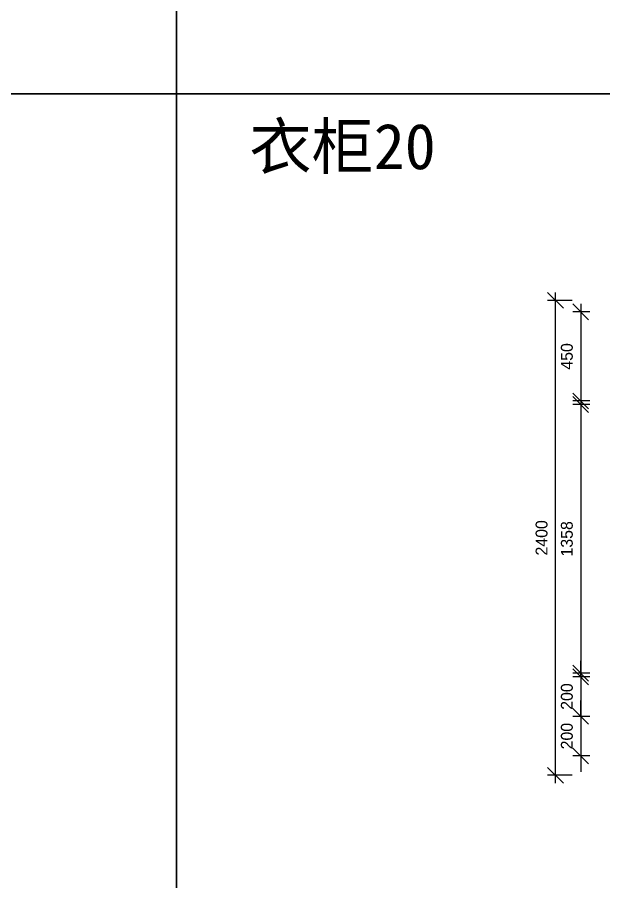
# Model space of a CAD drawing. Header units: millimetres. Extents: x 24776 to 57176, y -19492 to 15017.
# Drawn here: x 49891 to 52856, y -15447 to -11079 of the extents above; entities that cross this region are included whole.
import ezdxf

# ---------------------------------------------------------------- set-up
doc = ezdxf.new("R2010")
doc.units = ezdxf.units.MM
doc.header["$PDMODE"] = 3
doc.layers.add('ID-furniture', color=7, linetype='Continuous')
doc.styles.add('ARIAL', font='simhei.ttf')
doc.styles.add('RomanS', font='')
doc.styles.get('RomanS').set_extended_font_data('YouYuan')
doc.dimstyles.new('SC40', dxfattribs={"dimtxt": 60, "dimasz": 80, "dimexe": 40, "dimexo": 40, "dimgap": 40, "dimtad": 1, "dimdec": 0, "dimzin": 0, "dimdsep": 46, "dimtxsty": 'RomanS', "dimblk": 'OBLIQUE', "dimcen": 0, "dimdle": 40, "dimclrd": 9, "dimclre": 9, "dimclrt": 4, "dimadec": 0, "dimazin": 0, "dimtfac": 1, "dimtdec": 0, "dimtix": 1, "dimtmove": 2, "dimatfit": 1, "dimldrblk": 'DOT', "dimfxl": 1, "dimtolj": 1, "dimtzin": 0, "dimlwd": -1, "dimlwe": -1, "dimarcsym": 0})

# ---------------------------------------------------------------- blocks, each defined once
blk = doc.blocks.new('_Oblique')
at = {"color": 0, "linetype": 'ByBlock', "lineweight": -2}
blk.add_line((-0.5, -0.5), (0.5, 0.5), dxfattribs=at)
blk = doc.blocks.new('*D538')
at = {"color": 9, "transparency": 16777216}
for p, q in [((52611.9, -14949.5), (52611.9, -12469.5)), ((52696.3, -12509.5), (52571.9, -12509.5)), ((52696.3, -14909.5), (52571.9, -14909.5))]:
    blk.add_line(p, q, dxfattribs=at)
at = {"layer": 'Defpoints', "color": 0, "transparency": 16777216}
for p in [(52611.9, -12509.5), (52736.3, -12509.5), (52736.3, -14909.5)]:
    blk.add_point(p, dxfattribs=at)
at = {"color": 9, "transparency": 16777216, "xscale": 80, "yscale": 80, "zscale": 80}
for p, rotation in [((52611.9, -12509.5), 90), ((52611.9, -14909.5), 270)]:
    blk.add_blockref('_Oblique', p, dxfattribs=dict(at, rotation=rotation))
at = {"color": 4, "transparency": 16777216, "insert": (52541.9, -13709.5), "char_height": 60, "attachment_point": 5, "rotation": 90, "style": 'RomanS'}
blk.add_mtext('\\A1;2400', dxfattribs=at)
blk = doc.blocks.new('_Dot')
at = {"color": 0, "linetype": 'ByBlock', "lineweight": -2}
blk.add_line((-0.5, 0), (-1, 0), dxfattribs=at)
at = {"color": 0, "linetype": 'ByBlock', "const_width": 0.5}
blk.add_lwpolyline([(-0.25, 0, 1), (0.25, 0, 1)], format="xyb", close=True, dxfattribs=at)
blk = doc.blocks.new('*D547')
at = {"color": 9, "transparency": 16777216}
for p, q in [((52739.7, -12527.5), (52739.7, -13057.5)), ((52786.2, -12567.5), (52699.7, -12567.5)), ((52786.2, -13017.5), (52699.7, -13017.5))]:
    blk.add_line(p, q, dxfattribs=at)
at = {"layer": 'Defpoints', "color": 0, "transparency": 16777216}
for p in [(52826.2, -12567.5), (52739.7, -13017.5), (52826.2, -13017.5)]:
    blk.add_point(p, dxfattribs=at)
at = {"color": 9, "transparency": 16777216, "xscale": 80, "yscale": 80, "zscale": 80}
for p, rotation in [((52739.7, -12567.5), 90), ((52739.7, -13017.5), 270)]:
    blk.add_blockref('_Oblique', p, dxfattribs=dict(at, rotation=rotation))
at = {"color": 4, "transparency": 16777216, "insert": (52669.7, -12792.5), "char_height": 60, "attachment_point": 5, "rotation": 90, "style": 'RomanS'}
blk.add_mtext('\\A1;450', dxfattribs=at)
blk = doc.blocks.new('*D553')
at = {"color": 9, "transparency": 16777216}
for p, q in [((52739.7, -12995.5), (52739.7, -14433.5)), ((52786.2, -13035.5), (52699.7, -13035.5)), ((52786.2, -14393.5), (52699.7, -14393.5))]:
    blk.add_line(p, q, dxfattribs=at)
at = {"layer": 'Defpoints', "color": 0, "transparency": 16777216}
for p in [(52826.2, -13035.5), (52739.7, -14393.5), (52826.2, -14393.5)]:
    blk.add_point(p, dxfattribs=at)
at = {"color": 9, "transparency": 16777216, "xscale": 80, "yscale": 80, "zscale": 80}
for p, rotation in [((52739.7, -13035.5), 90), ((52739.7, -14393.5), 270)]:
    blk.add_blockref('_Oblique', p, dxfattribs=dict(at, rotation=rotation))
at = {"color": 4, "transparency": 16777216, "insert": (52669.7, -13714.5), "char_height": 60, "attachment_point": 5, "rotation": 90, "style": 'RomanS'}
blk.add_mtext('\\A1;1358', dxfattribs=at)
blk = doc.blocks.new('*D554')
at = {"color": 9, "transparency": 16777216}
for p, q in [((52739.7, -14411.5), (52739.7, -14331.5)), ((52786.2, -14411.5), (52699.7, -14411.5)), ((52739.7, -14411.5), (52739.7, -14611.5)), ((52786.2, -14611.5), (52699.7, -14611.5)), ((52739.7, -14611.5), (52739.7, -14691.5))]:
    blk.add_line(p, q, dxfattribs=at)
at = {"layer": 'Defpoints', "color": 0, "transparency": 16777216}
for p in [(52826.2, -14411.5), (52739.7, -14611.5), (52826.2, -14611.5)]:
    blk.add_point(p, dxfattribs=at)
at = {"color": 9, "transparency": 16777216, "xscale": 80, "yscale": 80, "zscale": 80}
for p, rotation in [((52739.7, -14411.5), 270), ((52739.7, -14611.5), 90)]:
    blk.add_blockref('_Oblique', p, dxfattribs=dict(at, rotation=rotation))
at = {"color": 4, "transparency": 16777216, "insert": (52669.7, -14511.5), "char_height": 60, "attachment_point": 5, "rotation": 90, "style": 'RomanS'}
blk.add_mtext('\\A1;200', dxfattribs=at)
blk = doc.blocks.new('*D555')
at = {"color": 9, "transparency": 16777216}
for p, q in [((52739.7, -14611.5), (52739.7, -14531.5)), ((52786.2, -14611.5), (52699.7, -14611.5)), ((52739.7, -14611.5), (52739.7, -14811.5)), ((52786.2, -14811.5), (52699.7, -14811.5)), ((52739.7, -14811.5), (52739.7, -14891.5))]:
    blk.add_line(p, q, dxfattribs=at)
at = {"layer": 'Defpoints', "color": 0, "transparency": 16777216}
for p in [(52826.2, -14611.5), (52739.7, -14811.5), (52826.2, -14811.5)]:
    blk.add_point(p, dxfattribs=at)
at = {"color": 9, "transparency": 16777216, "xscale": 80, "yscale": 80, "zscale": 80}
for p, rotation in [((52739.7, -14611.5), 270), ((52739.7, -14811.5), 90)]:
    blk.add_blockref('_Oblique', p, dxfattribs=dict(at, rotation=rotation))
at = {"color": 4, "transparency": 16777216, "insert": (52669.7, -14711.5), "char_height": 60, "attachment_point": 5, "rotation": 90, "style": 'RomanS'}
blk.add_mtext('\\A1;200', dxfattribs=at)

msp = doc.modelspace()

# ---------------------------------------------------------------- linework, layer by layer
at = {"color": 250}
for points in [[(44216.3, -3438.1), (50696.3, -3438.1), (50696.3, -11465.3), (44216.3, -11465.3)], [(50696.3, -3438.1), (57176.3, -3438.1), (57176.3, -11465.3), (50696.3, -11465.3)], [(44216.3, -11465.3), (50696.3, -11465.3), (50696.3, -19492.5), (44216.3, -19492.5)], [(50696.3, -11465.3), (57176.3, -11465.3), (57176.3, -19492.5), (50696.3, -19492.5)]]:
    msp.add_lwpolyline(points, close=True, dxfattribs=at)

# ---------------------------------------------------------------- texts
at = {"layer": 'ID-furniture', "insert": (51064.5, -11615.8), "char_height": 230.4, "attachment_point": 1, "style": 'ARIAL'}
msp.add_mtext('{\\fSimSun|b0|i0|c134|p2;衣柜20}', dxfattribs=at)

# ---------------------------------------------------------------- dimensions: what is measured, and where the dimension line sits
at = {"color": 255}
for base, p1, p2, picture, middle in [((52611.9, -12509.5), (52736.3, -14909.5), (52736.3, -12509.5), '*D538', (52541.9, -13709.5)), ((52739.7, -13017.5), (52826.2, -12567.5), (52826.2, -13017.5), '*D547', (52669.7, -12792.5)), ((52739.7, -14393.5), (52826.2, -13035.5), (52826.2, -14393.5), '*D553', (52669.7, -13714.5)), ((52739.7, -14611.5), (52826.2, -14411.5), (52826.2, -14611.5), '*D554', (52669.7, -14511.5)), ((52739.7, -14811.5), (52826.2, -14611.5), (52826.2, -14811.5), '*D555', (52669.7, -14711.5))]:
    dim = msp.add_linear_dim(base=base, p1=p1, p2=p2, angle=90, dimstyle='SC40', dxfattribs=at)
    dim.commit()
    dim.dimension.update_dxf_attribs({"geometry": picture, "text_midpoint": middle})

doc.saveas('drawing.dxf')
